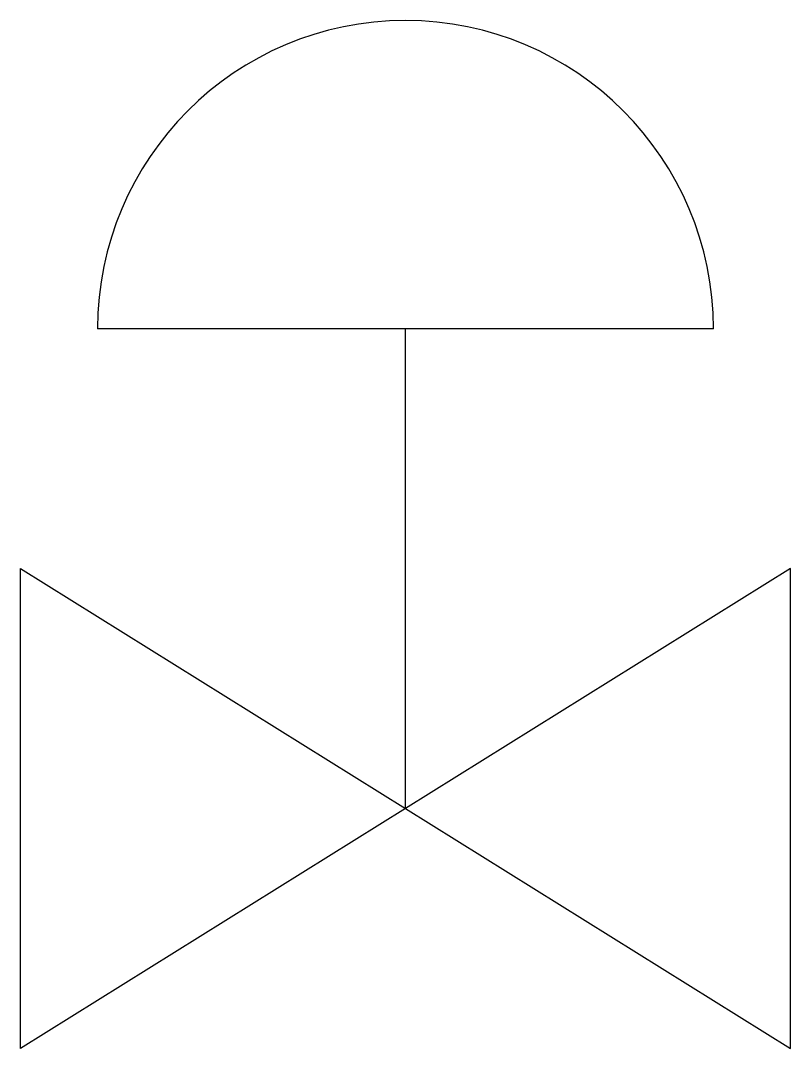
# Model space of a CAD drawing. Header units: millimetres. Extents: x -10136.498 to -10136.257, y 61.804 to 62.125.
import ezdxf

# ---------------------------------------------------------------- set-up
doc = ezdxf.new("R2010")
doc.units = ezdxf.units.MM
doc.header["$LTSCALE"] = 10
doc.layers.add('Tub_Válvulas', color=2, linetype='Continuous')

msp = doc.modelspace()

# ---------------------------------------------------------------- linework, layer by layer
at = {"layer": 'Tub_Válvulas'}
for p, q in [((-10136.28113, 62.02903), (-10136.47382, 62.02903)), ((-10136.37748, 61.87903), (-10136.37748, 62.02903)), ((-10136.49791, 61.80403), (-10136.49791, 61.95403)), ((-10136.49791, 61.95403), (-10136.25704, 61.80403)), ((-10136.25704, 61.95403), (-10136.49791, 61.80403)), ((-10136.25704, 61.80403), (-10136.25704, 61.95403))]:
    msp.add_line(p, q, dxfattribs=at)
msp.add_arc((-10136.37748, 62.02903), 0.09635, 0, 180, dxfattribs=at)

doc.saveas('drawing.dxf')
